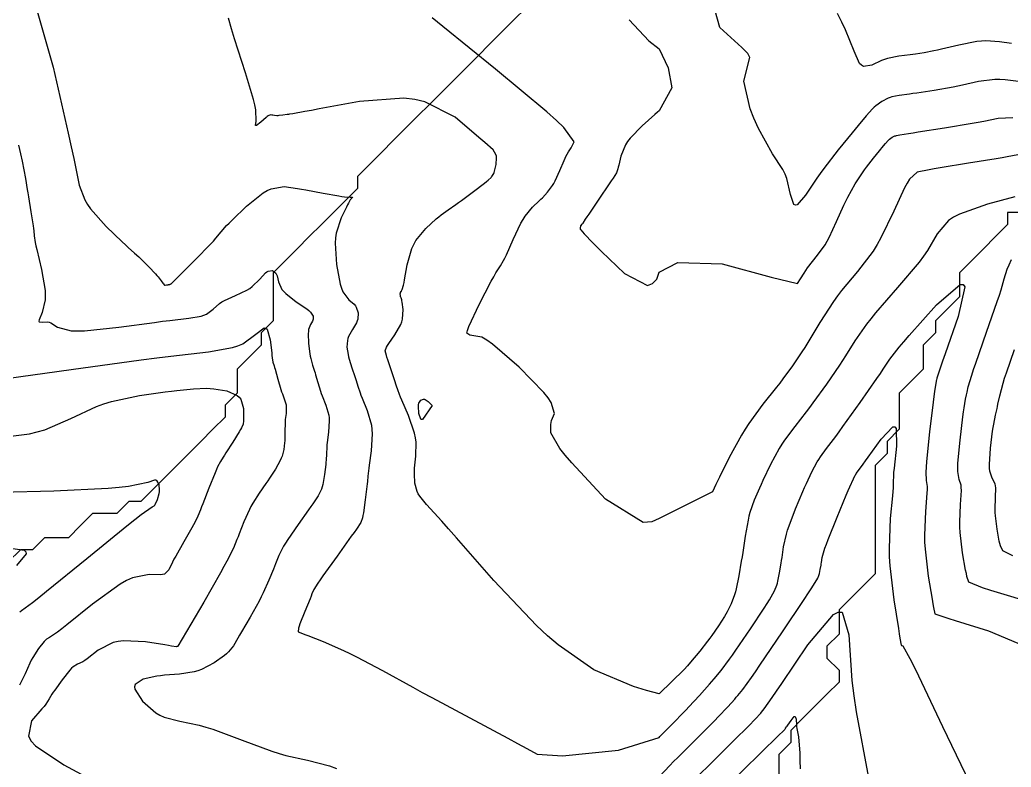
# Model space of a CAD drawing. Header units: metres. Extents: x 837475 to 838479, y 1189012 to 1191015.
# Drawn here: x 837946.9 to 838029.2, y 1190390 to 1190452 of the extents above; entities that cross this region are included whole.
import ezdxf

# ---------------------------------------------------------------- set-up
doc = ezdxf.new("R2010")
doc.units = ezdxf.units.M
doc.header["$LTSCALE"] = 0.3
for name, color, linetype in [('COTAS 10', 1, 'Continuous'), ('COTAS INT', 252, 'Continuous'), ('DRENAJE', 5, 'Continuous')]:
    doc.layers.add(name, color=color, linetype=linetype)

msp = doc.modelspace()

# ---------------------------------------------------------------- linework, layer by layer
at = {"layer": 'COTAS 10'}
for points in [[(838029.785, 1190440.798), (838028.893, 1190440.625), (838028.483, 1190440.554), (838028.003, 1190440.473), (838025.681, 1190440.099), (838023.337, 1190439.718), (838022.843, 1190439.633), (838022.416, 1190439.556), (838021.431, 1190439.353), (838020.799, 1190438.768), (838020.594, 1190438.451), (838020.377, 1190438.066), (838019.481, 1190436.116), (838018.423, 1190433.896), (838018.103, 1190433.342), (838017.771, 1190432.813), (838016.473, 1190431.123), (838015.158, 1190429.546), (838014.815, 1190429.089), (838014.481, 1190428.623), (838013.35, 1190426.867), (838012.352, 1190425.214), (838012.102, 1190424.814), (838011.862, 1190424.438), (838011.091, 1190423.286), (838010.288, 1190422.193), (838010.029, 1190421.854), (838009.754, 1190421.5), (838008.625, 1190420.091), (838007.443, 1190418.492), (838007.135, 1190418.018), (838006.834, 1190417.531), (838005.816, 1190415.661), (838005.017, 1190414.034), (838004.855, 1190413.701), (838004.719, 1190413.418), (838004.441, 1190412.82), (838000, 1190410.595), (837999.397, 1190410.325), (837998.668, 1190410.277), (837995.563, 1190412.207), (837992.751, 1190415.227), (837992.207, 1190415.867), (837991.764, 1190416.421), (837991.013, 1190417.709), (837991.004, 1190418.401), (837991.03, 1190418.579), (837991.068, 1190418.751), (837991.307, 1190419.322), (837991.053, 1190420.233), (837990.779, 1190420.62), (837990.418, 1190421.066), (837988.38, 1190423.16), (837986.162, 1190425.075), (837985.686, 1190425.408), (837985.272, 1190425.655), (837984.275, 1190425.833), (837984.027, 1190425.99), (837984.084, 1190426.224), (837984.196, 1190426.54), (837985.055, 1190428.368), (837986.065, 1190430.301), (837986.272, 1190430.683), (837986.449, 1190430.999), (837986.824, 1190431.587), (837987.091, 1190432.015), (837987.199, 1190432.23), (837987.322, 1190432.487), (837987.886, 1190433.763), (837988.533, 1190435.116), (837988.708, 1190435.421), (837988.881, 1190435.697), (837989.491, 1190436.441), (837990.047, 1190436.967), (837990.186, 1190437.105), (837990.319, 1190437.24), (837990.748, 1190437.699), (837991.139, 1190438.241), (837991.249, 1190438.429), (837991.359, 1190438.632), (837991.76, 1190439.503), (837992.115, 1190440.331), (837992.196, 1190440.509), (837992.27, 1190440.663), (837992.471, 1190441.035), (837992.638, 1190441.299), (837992.69, 1190441.387), (837992.745, 1190441.481), (837992.962, 1190441.872), (837992.101, 1190443.061), (837991.475, 1190443.658), (837990.681, 1190444.372), (837986.414, 1190447.917), (837982.032, 1190451.457), (837981.164, 1190452.167)], [(838029.372, 1190407.513), (838028.536, 1190407.919), (838028.349, 1190408.348), (838028.298, 1190408.529), (838028.246, 1190408.737), (838028.061, 1190409.712), (838027.931, 1190410.817), (838027.914, 1190411.107), (838027.905, 1190411.389), (838027.944, 1190412.349), (838027.959, 1190413.15), (838027.935, 1190413.332), (838027.899, 1190413.497), (838027.667, 1190413.949), (838027.455, 1190414.538), (838027.432, 1190414.79), (838027.423, 1190415.08), (838027.516, 1190416.447), (838027.695, 1190417.849), (838027.741, 1190418.162), (838027.784, 1190418.441), (838027.926, 1190419.176), (838028.061, 1190419.743), (838028.1, 1190419.916), (838028.139, 1190420.096), (838028.29, 1190420.805), (838028.571, 1190421.854), (838028.694, 1190422.248), (838028.836, 1190422.688), (838029.509, 1190424.649)], [(837945.289, 1190417.346), (837947.716, 1190417.637), (837948.358, 1190417.792), (837948.987, 1190417.978), (837951.151, 1190418.919), (837953.291, 1190419.911), (837953.905, 1190420.13), (837954.528, 1190420.324), (837956.857, 1190420.822), (837958.997, 1190421.116), (837959.501, 1190421.18), (837959.966, 1190421.238), (837961.329, 1190421.385), (837962.432, 1190421.418), (837962.735, 1190421.403), (837963.036, 1190421.377), (837964.114, 1190421.197), (837964.975, 1190420.821), (837965.14, 1190420.672), (837965.273, 1190420.503), (837965.486, 1190419.73), (837965.487, 1190418.984), (837965.486, 1190418.831), (837965.484, 1190418.703), (837965.473, 1190418.434), (837965.33, 1190418.136), (837965.246, 1190417.988), (837965.141, 1190417.811), (837964.602, 1190416.938), (837964.039, 1190416.05), (837963.919, 1190415.864), (837963.816, 1190415.704), (837963.573, 1190415.342), (837963.343, 1190414.886), (837963.247, 1190414.667), (837963.137, 1190414.407), (837962.625, 1190413.133), (837962.117, 1190411.838), (837962.009, 1190411.566), (837961.916, 1190411.33), (837961.7, 1190410.789), (837961.447, 1190410.283), (837961.331, 1190410.07), (837961.194, 1190409.825), (837960.534, 1190408.677), (837959.862, 1190407.494), (837959.718, 1190407.228), (837959.592, 1190406.988), (837959.291, 1190406.344), (837958.93, 1190405.999), (837958.766, 1190405.949), (837958.575, 1190405.918), (837957.656, 1190405.968), (837956.266, 1190405.695), (837955.778, 1190405.461), (837955.245, 1190405.157), (837952.947, 1190403.484), (837950.827, 1190401.772), (837950.405, 1190401.444), (837950.056, 1190401.178), (837949.394, 1190400.743), (837949.138, 1190400.586), (837949.044, 1190400.496), (837948.94, 1190400.386), (837948.482, 1190399.817), (837947.991, 1190399.068), (837947.866, 1190398.844), (837947.746, 1190398.612), (837947.352, 1190397.714), (837946.901, 1190396.778)], [(838006.498, 1190389.229), (838008.95, 1190391.641), (838009.421, 1190392.105), (838009.802, 1190392.481), (838010.43, 1190393.101), (838010.467, 1190393.143), (838010.476, 1190393.153), (838010.484, 1190393.163), (838010.511, 1190393.194), (838010.593, 1190393.312), (838010.636, 1190393.376), (838010.689, 1190393.454), (838010.955, 1190393.848), (838011.216, 1190394.158), (838011.266, 1190394.183), (838011.307, 1190394.181), (838011.372, 1190393.952), (838011.404, 1190393.483), (838011.424, 1190393.33), (838011.448, 1190393.166), (838011.575, 1190392.492), (838011.686, 1190391.12), (838011.701, 1190390.516), (838011.708, 1190389.816)]]:
    msp.add_lwpolyline(points, dxfattribs=at)
at = {"layer": 'COTAS INT'}
for points in [[(838030.522, 1190446.805), (838028.745, 1190447.038), (838028.3, 1190447.056), (838027.876, 1190447.053), (838026.514, 1190446.877), (838025.205, 1190446.578), (838024.814, 1190446.499), (838024.411, 1190446.421), (838022.854, 1190446.153), (838021.413, 1190445.931), (838021.083, 1190445.881), (838020.783, 1190445.838), (838019.949, 1190445.724), (838019.338, 1190445.602), (838019.179, 1190445.552), (838019.024, 1190445.496), (838018.498, 1190445.237), (838017.996, 1190444.871), (838017.855, 1190444.747), (838017.713, 1190444.613), (838017.197, 1190444.049), (838016.524, 1190443.231), (838016.285, 1190442.937), (838016.022, 1190442.615), (838014.879, 1190441.206), (838013.676, 1190439.66), (838013.374, 1190439.25), (838013.086, 1190438.849), (838012.162, 1190437.463), (838011.463, 1190436.657), (838011.318, 1190436.619), (838011.194, 1190436.663), (838010.919, 1190437.493), (838010.606, 1190438.838), (838010.457, 1190439.206), (838010.282, 1190439.572), (838009.427, 1190440.881), (838008.247, 1190442.987), (838007.868, 1190443.856), (838007.561, 1190444.613), (838007.038, 1190446.901), (838007.535, 1190448.889), (838007.369, 1190449.221), (838006.872, 1190449.718), (838005.051, 1190451.375), (838004.278, 1190454.156)], [(837948.205, 1190453.318), (837949.684, 1190448.083), (837950.942, 1190442.608), (837951.197, 1190441.464), (837951.413, 1190440.482), (837951.857, 1190438.277), (837952.311, 1190437.051), (837952.533, 1190436.686), (837952.797, 1190436.309), (837954.097, 1190434.854), (837955.415, 1190433.584), (837955.689, 1190433.323), (837955.925, 1190433.103), (837956.448, 1190432.635), (837956.791, 1190432.334), (837956.913, 1190432.218), (837957.045, 1190432.088), (837957.62, 1190431.502), (837958.173, 1190430.911), (837958.293, 1190430.778), (837958.397, 1190430.659), (837958.651, 1190430.34), (837958.785, 1190430.148), (837958.813, 1190430.109), (837958.838, 1190430.076), (837958.894, 1190430.01), (837958.945, 1190429.992), (837958.966, 1190429.99), (837958.99, 1190429.99), (837959.102, 1190429.999), (837959.215, 1190430.015), (837959.241, 1190430.018), (837959.264, 1190430.021), (837959.325, 1190430.028), (837959.364, 1190430.035), (837959.373, 1190430.038), (837959.381, 1190430.041), (837959.402, 1190430.057), (837959.423, 1190430.075), (837959.43, 1190430.08), (837959.439, 1190430.085), (837959.474, 1190430.101), (837959.512, 1190430.119), (837959.521, 1190430.125), (837959.53, 1190430.132), (837959.557, 1190430.16), (837959.87, 1190430.478), (837960.058, 1190430.668), (837961.499, 1190432.109), (837962.739, 1190433.371), (837962.992, 1190433.638), (837963.206, 1190433.869), (837963.651, 1190434.406), (837964.088, 1190434.92), (837964.297, 1190435.136), (837964.544, 1190435.384), (837965.755, 1190436.549), (837967.121, 1190437.631), (837967.466, 1190437.828), (837967.797, 1190437.98), (837968.872, 1190438.157), (837969.967, 1190438.006), (837970.309, 1190437.952), (837970.669, 1190437.892), (837972.11, 1190437.628), (837973.401, 1190437.393), (837973.665, 1190437.351), (837973.889, 1190437.318), (837974.362, 1190437.283), (837974.515, 1190437.293), (837974.536, 1190437.289), (837974.549, 1190437.281), (837974.521, 1190437.231), (837974.443, 1190437.161), (837974.424, 1190437.142), (837974.406, 1190437.122), (837974.353, 1190437.051), (837974.209, 1190436.78), (837974.134, 1190436.634), (837974.043, 1190436.458), (837973.59, 1190435.566), (837973.195, 1190434.309), (837973.141, 1190433.902), (837973.111, 1190433.47), (837973.205, 1190431.698), (837973.515, 1190430.07), (837973.622, 1190429.729), (837973.738, 1190429.435), (837974.232, 1190428.771), (837974.688, 1190428.388), (837974.781, 1190428.272), (837974.858, 1190428.151), (837975.016, 1190427.677), (837974.982, 1190427.159), (837974.939, 1190427.01), (837974.882, 1190426.858), (837974.554, 1190426.291), (837974.224, 1190425.711), (837974.166, 1190425.552), (837974.123, 1190425.394), (837974.085, 1190424.826), (837974.182, 1190424.219), (837974.224, 1190424.036), (837974.272, 1190423.846), (837974.497, 1190423.104), (837974.734, 1190422.395), (837974.789, 1190422.226), (837974.839, 1190422.068), (837974.982, 1190421.594), (837975.169, 1190421.043), (837975.247, 1190420.837), (837975.337, 1190420.608), (837975.756, 1190419.585), (837976.11, 1190418.357), (837976.159, 1190417.999), (837976.186, 1190417.632), (837976.105, 1190416.238), (837975.928, 1190415.033), (837975.894, 1190414.785), (837975.867, 1190414.574), (837975.825, 1190414.119), (837975.792, 1190413.69), (837975.771, 1190413.495), (837975.745, 1190413.267), (837975.606, 1190412.166), (837975.446, 1190411.073), (837975.407, 1190410.85), (837975.368, 1190410.66), (837975.247, 1190410.263), (837974.875, 1190409.731), (837974.679, 1190409.457), (837974.444, 1190409.129), (837973.258, 1190407.485), (837972.081, 1190405.844), (837971.851, 1190405.518), (837971.663, 1190405.246), (837971.329, 1190404.727), (837971.177, 1190404.349), (837971.103, 1190404.167), (837971.016, 1190403.952), (837970.585, 1190402.893), (837970.181, 1190401.858), (837970.111, 1190401.657), (837970.059, 1190401.493), (837970.02, 1190401.21), (837970.388, 1190401.06), (837970.592, 1190400.98), (837970.84, 1190400.883), (837972.105, 1190400.393), (837973.808, 1190399.659), (837974.332, 1190399.408), (837974.879, 1190399.135), (837977.045, 1190397.98), (837979.562, 1190396.593), (837980.331, 1190396.174), (837981.131, 1190395.741), (837984.28, 1190394.054), (837987.433, 1190392.368), (837988.235, 1190391.935), (837989.006, 1190391.518), (837989.873, 1190391.044), (837991.978, 1190390.908), (837996.623, 1190391.382), (838000, 1190392.441), (838000.069, 1190392.513), (838000.333, 1190392.786), (838001.195, 1190393.654), (838002.007, 1190394.474), (838002.24, 1190394.716), (838002.476, 1190394.965), (838003.356, 1190395.917), (838004.183, 1190396.842), (838004.384, 1190397.073), (838004.575, 1190397.294), (838005.165, 1190398.002), (838005.849, 1190398.917), (838006.099, 1190399.269), (838006.374, 1190399.664), (838007.586, 1190401.443), (838008.735, 1190403.178), (838008.971, 1190403.544), (838009.171, 1190403.862), (838009.596, 1190404.596), (838009.775, 1190405.077), (838009.821, 1190405.235), (838009.865, 1190405.403), (838010.007, 1190406.1), (838010.139, 1190406.896), (838010.175, 1190407.127), (838010.212, 1190407.363), (838010.345, 1190408.254), (838010.578, 1190409.3), (838010.677, 1190409.634), (838010.792, 1190409.987), (838011.335, 1190411.42), (838011.935, 1190412.84), (838012.085, 1190413.184), (838012.229, 1190413.506), (838012.692, 1190414.495), (838013.135, 1190415.307), (838013.265, 1190415.519), (838013.399, 1190415.724), (838013.912, 1190416.418), (838014.666, 1190417.405), (838014.952, 1190417.795), (838015.272, 1190418.236), (838016.704, 1190420.249), (838018.087, 1190422.226), (838018.375, 1190422.644), (838018.621, 1190423.006), (838019.169, 1190423.845), (838019.932, 1190424.821), (838020.315, 1190425.269), (838020.772, 1190425.794), (838023.041, 1190428.334), (838024.991, 1190430.037), (838025.247, 1190430.035), (838025.38, 1190429.828), (838024.835, 1190427.368), (838023.743, 1190424.274), (838023.532, 1190423.667), (838023.359, 1190423.167), (838023.063, 1190422.265), (838023.023, 1190422.081), (838023.013, 1190422.034), (838023.003, 1190421.988), (838022.968, 1190421.841), (838022.87, 1190421.139), (838022.821, 1190420.745), (838022.762, 1190420.264), (838022.467, 1190417.804), (838022.205, 1190415.341), (838022.166, 1190414.859), (838022.143, 1190414.462), (838022.181, 1190413.752), (838022.252, 1190413.268), (838022.249, 1190413.016), (838022.236, 1190412.712), (838022.11, 1190411.185), (838022.03, 1190409.227), (838022.048, 1190408.651), (838022.082, 1190408.061), (838022.348, 1190405.808), (838022.664, 1190403.904), (838022.729, 1190403.533), (838022.786, 1190403.23), (838022.911, 1190402.701), (838023.632, 1190402.433), (838024.064, 1190402.294), (838024.597, 1190402.128), (838027.36, 1190401.295), (838030.314, 1190400.048)], [(838029.55, 1190437.316), (838027.273, 1190436.714), (838024.942, 1190435.886), (838024.456, 1190435.626), (838024.038, 1190435.353), (838023.103, 1190434.254), (838022.301, 1190432.846), (838021.967, 1190432.378), (838021.585, 1190431.875), (838019.801, 1190429.778), (838017.981, 1190427.688), (838017.576, 1190427.191), (838017.213, 1190426.73), (838016.259, 1190425.356), (838015.487, 1190424.11), (838015.238, 1190423.729), (838014.975, 1190423.332), (838013.898, 1190421.767), (838012.78, 1190420.214), (838012.491, 1190419.825), (838012.21, 1190419.453), (838011.268, 1190418.254), (838010.421, 1190417.108), (838010.2, 1190416.768), (838009.984, 1190416.419), (838009.254, 1190415.078), (838008.623, 1190413.77), (838008.47, 1190413.442), (838008.327, 1190413.129), (838007.888, 1190412.12), (838007.545, 1190411.109), (838007.462, 1190410.794), (838007.384, 1190410.464), (838007.146, 1190409.147), (838006.942, 1190407.778), (838006.886, 1190407.415), (838006.83, 1190407.06), (838006.628, 1190405.837), (838006.409, 1190404.767), (838006.342, 1190404.508), (838006.272, 1190404.266), (838005.995, 1190403.526), (838005.654, 1190402.861), (838005.542, 1190402.665), (838005.423, 1190402.464), (838004.934, 1190401.698), (838004.37, 1190400.891), (838004.204, 1190400.664), (838004.033, 1190400.437), (838003.383, 1190399.604), (838002.605, 1190398.671), (838002.354, 1190398.38), (838002.088, 1190398.075), (838000, 1190396.056), (837998.945, 1190396.334), (837997.863, 1190396.663), (837994.59, 1190398.044), (837991.628, 1190400.111), (837990.742, 1190400.873), (837989.828, 1190401.717), (837986.291, 1190405.449), (837983.167, 1190409.017), (837982.513, 1190409.757), (837981.95, 1190410.39), (837980.68, 1190411.783), (837980.123, 1190412.475), (837980.009, 1190412.667), (837979.913, 1190412.858), (837979.714, 1190413.55), (837979.679, 1190414.314), (837979.686, 1190414.552), (837979.701, 1190414.8), (837979.815, 1190415.793), (837979.817, 1190416.957), (837979.761, 1190417.313), (837979.679, 1190417.685), (837979.181, 1190419.153), (837978.645, 1190420.435), (837978.54, 1190420.689), (837978.454, 1190420.9), (837978.299, 1190421.297), (837978.2, 1190421.606), (837978.148, 1190421.761), (837978.086, 1190421.946), (837977.775, 1190422.863), (837977.467, 1190423.794), (837977.406, 1190423.988), (837977.357, 1190424.153), (837977.268, 1190424.517), (837977.378, 1190424.834), (837977.453, 1190424.97), (837977.549, 1190425.127), (837978.055, 1190425.866), (837978.548, 1190426.718), (837978.634, 1190426.945), (837978.698, 1190427.169), (837978.749, 1190427.946), (837978.668, 1190428.557), (837978.649, 1190428.675), (837978.632, 1190428.772), (837978.585, 1190428.938), (837978.553, 1190428.982), (837978.545, 1190429.001), (837978.538, 1190429.023), (837978.518, 1190429.13), (837978.512, 1190429.246), (837978.514, 1190429.274), (837978.517, 1190429.301), (837978.543, 1190429.383), (837978.586, 1190429.461), (837978.6, 1190429.486), (837978.615, 1190429.511), (837978.677, 1190429.612), (837978.78, 1190429.991), (837978.822, 1190430.192), (837978.869, 1190430.434), (837979.083, 1190431.654), (837979.471, 1190433.027), (837979.627, 1190433.365), (837979.805, 1190433.686), (837980.622, 1190434.693), (837981.491, 1190435.472), (837981.701, 1190435.649), (837981.898, 1190435.809), (837982.5, 1190436.246), (837983.133, 1190436.675), (837983.351, 1190436.83), (837983.586, 1190437.001), (837984.588, 1190437.748), (837985.495, 1190438.443), (837985.67, 1190438.581), (837985.812, 1190438.695), (837986.053, 1190438.911), (837986.088, 1190438.973), (837986.101, 1190438.991), (837986.116, 1190439.009), (837986.18, 1190439.075), (837986.268, 1190439.255), (837986.297, 1190439.345), (837986.329, 1190439.452), (837986.461, 1190439.983), (837986.512, 1190440.562), (837986.493, 1190440.7), (837986.459, 1190440.829), (837986.216, 1190441.211), (837985.525, 1190441.819), (837985.21, 1190442.09), (837984.84, 1190442.405), (837983.055, 1190443.915), (837980.537, 1190445.212), (837979.706, 1190445.393), (837978.816, 1190445.498), (837975.117, 1190445.236), (837971.787, 1190444.613), (837971.129, 1190444.491), (837970.587, 1190444.391), (837969.583, 1190444.209), (837969.303, 1190444.166), (837969.216, 1190444.154), (837969.125, 1190444.141), (837968.764, 1190444.089), (837968.421, 1190444.052), (837968.342, 1190444.048), (837968.27, 1190444.046), (837968.065, 1190444.06), (837967.917, 1190444.087), (837967.879, 1190444.094), (837967.844, 1190444.099), (837967.731, 1190444.115), (837967.549, 1190444.03), (837967.47, 1190443.972), (837967.379, 1190443.899), (837966.945, 1190443.512), (837966.569, 1190443.229), (837966.514, 1190443.221), (837966.479, 1190443.245), (837966.532, 1190443.586), (837966.513, 1190444.533), (837966.434, 1190444.938), (837966.323, 1190445.405), (837965.654, 1190447.606), (837964.757, 1190450.417), (837964.502, 1190451.269), (837964.244, 1190452.151)], [(837997.507, 1190452.014), (837999.143, 1190450.264), (838000, 1190449.601), (838000.763, 1190448.028), (838001.049, 1190446.368), (838000, 1190444.451), (837999.872, 1190444.342), (837999.636, 1190444.138), (837998.59, 1190443.213), (837997.591, 1190442.173), (837997.384, 1190441.897), (837997.208, 1190441.626), (837996.82, 1190440.689), (837996.647, 1190439.929), (837996.606, 1190439.769), (837996.568, 1190439.631), (837996.455, 1190439.314), (837996.175, 1190438.871), (837996.032, 1190438.654), (837995.86, 1190438.396), (837995.003, 1190437.121), (837994.163, 1190435.877), (837994.002, 1190435.638), (837993.872, 1190435.445), (837993.662, 1190435.128), (837993.628, 1190435.081), (837993.61, 1190435.059), (837993.588, 1190435.033), (837993.474, 1190434.903), (837993.435, 1190434.705), (837993.459, 1190434.635), (837993.498, 1190434.559), (837993.767, 1190434.232), (837994.504, 1190433.502), (837994.839, 1190433.172), (837995.231, 1190432.787), (837997.118, 1190430.937), (837999.043, 1190429.96), (837999.458, 1190430.126), (837999.823, 1190430.482), (838000, 1190431.05), (838001.571, 1190431.864), (838005.237, 1190431.762), (838009.311, 1190430.641), (838011.506, 1190430.12), (838011.748, 1190430.516), (838012.053, 1190430.986), (838012.334, 1190431.404), (838013.145, 1190432.469), (838013.786, 1190433.334), (838013.96, 1190433.624), (838014.133, 1190433.937), (838014.742, 1190435.252), (838015.345, 1190436.62), (838015.513, 1190436.966), (838015.682, 1190437.298), (838016.296, 1190438.379), (838016.903, 1190439.309), (838017.067, 1190439.545), (838017.228, 1190439.773), (838017.797, 1190440.519), (838018.289, 1190441.125), (838018.402, 1190441.264), (838018.505, 1190441.39), (838018.794, 1190441.742), (838019.016, 1190441.984), (838019.077, 1190442.042), (838019.138, 1190442.095), (838019.354, 1190442.253), (838019.58, 1190442.365), (838019.647, 1190442.389), (838019.715, 1190442.41), (838019.978, 1190442.463), (838020.717, 1190442.571), (838021.086, 1190442.628), (838021.526, 1190442.696), (838023.709, 1190443.038), (838026, 1190443.415), (838026.509, 1190443.504), (838026.963, 1190443.588), (838028.149, 1190443.837), (838029.365, 1190443.9)], [(838029.254, 1190450.053), (838028.261, 1190450.189), (838027.12, 1190450.266), (838026.763, 1190450.245), (838026.387, 1190450.207), (838024.878, 1190449.916), (838023.446, 1190449.568), (838023.119, 1190449.494), (838022.822, 1190449.428), (838022, 1190449.269), (838021.3, 1190449.165), (838021.08, 1190449.135), (838020.849, 1190449.104), (838019.92, 1190448.986), (838018.965, 1190448.796), (838018.717, 1190448.72), (838018.476, 1190448.633), (838017.666, 1190448.236), (838016.975, 1190448.131), (838016.809, 1190448.23), (838016.654, 1190448.383), (838016.187, 1190449.399), (838015.477, 1190451.183), (838015.169, 1190451.822), (838014.812, 1190452.523)], [(837946.807, 1190441.607), (837946.968, 1190440.886), (837947.104, 1190440.264), (837947.389, 1190438.831), (837947.534, 1190437.924), (837947.581, 1190437.632), (837947.631, 1190437.322), (837947.837, 1190436.056), (837948.016, 1190434.911), (837948.05, 1190434.677), (837948.077, 1190434.479), (837948.115, 1190434.065), (837948.203, 1190433.53), (837948.26, 1190433.257), (837948.332, 1190432.928), (837948.713, 1190431.289), (837949.011, 1190429.527), (837949.032, 1190429.122), (837949.026, 1190428.753), (837948.778, 1190427.718), (837948.52, 1190427.106), (837948.507, 1190427.003), (837948.519, 1190426.93), (837948.773, 1190426.906), (837949.224, 1190426.943), (837949.36, 1190426.908), (837949.502, 1190426.853), (837950.054, 1190426.492), (837951.191, 1190426.192), (837951.7, 1190426.177), (837952.294, 1190426.19), (837955.142, 1190426.483), (837958.102, 1190426.893), (837958.767, 1190426.98), (837959.364, 1190427.056), (837960.962, 1190427.235), (837961.974, 1190427.415), (837962.203, 1190427.491), (837962.408, 1190427.579), (837962.964, 1190427.99), (837963.499, 1190428.459), (837963.692, 1190428.583), (837963.905, 1190428.704), (837964.833, 1190429.119), (837965.782, 1190429.571), (837966.008, 1190429.715), (837966.218, 1190429.868), (837966.84, 1190430.486), (837967.319, 1190431.001), (837967.438, 1190431.089), (837967.55, 1190431.152), (837967.907, 1190431.183), (837968.178, 1190430.965), (837968.236, 1190430.871), (837968.287, 1190430.763), (837968.412, 1190430.252), (837968.685, 1190429.631), (837968.829, 1190429.453), (837969.003, 1190429.274), (837969.878, 1190428.604), (837970.744, 1190428.004), (837970.912, 1190427.868), (837971.049, 1190427.745), (837971.283, 1190427.409), (837971.266, 1190427.15), (837971.245, 1190427.075), (837971.216, 1190426.999), (837971.052, 1190426.715), (837970.9, 1190426.296), (837970.879, 1190426.134), (837970.867, 1190425.953), (837970.902, 1190425.135), (837971.008, 1190424.285), (837971.041, 1190424.084), (837971.076, 1190423.897), (837971.22, 1190423.346), (837971.382, 1190422.845), (837971.43, 1190422.691), (837971.478, 1190422.53), (837971.664, 1190421.89), (837971.883, 1190421.187), (837971.954, 1190420.985), (837972.028, 1190420.78), (837972.331, 1190420.017), (837972.567, 1190419.198), (837972.599, 1190418.959), (837972.617, 1190418.714), (837972.564, 1190417.786), (837972.446, 1190416.924), (837972.423, 1190416.721), (837972.406, 1190416.534), (837972.379, 1190415.99), (837972.357, 1190415.455), (837972.342, 1190415.274), (837972.324, 1190415.079), (837972.229, 1190414.256), (837972.074, 1190413.427), (837972.02, 1190413.229), (837971.959, 1190413.044), (837971.699, 1190412.488), (837971.263, 1190411.838), (837971.093, 1190411.593), (837970.901, 1190411.321), (837970.029, 1190410.104), (837969.168, 1190408.858), (837968.983, 1190408.567), (837968.821, 1190408.3), (837968.428, 1190407.529), (837968.155, 1190406.84), (837968.068, 1190406.625), (837967.977, 1190406.398), (837967.609, 1190405.491), (837967.126, 1190404.425), (837966.962, 1190404.099), (837966.785, 1190403.759), (837966.037, 1190402.421), (837965.318, 1190401.187), (837965.159, 1190400.913), (837965.017, 1190400.668), (837964.65, 1190400.027), (837964.253, 1190399.536), (837964.092, 1190399.386), (837963.908, 1190399.23), (837963.062, 1190398.613), (837962.018, 1190398.072), (837961.709, 1190397.964), (837961.392, 1190397.874), (837960.178, 1190397.699), (837958.943, 1190397.599), (837958.614, 1190397.556), (837958.289, 1190397.506), (837957.16, 1190397.273), (837956.485, 1190396.824), (837956.448, 1190396.639), (837956.474, 1190396.428), (837957.109, 1190395.444), (837958.225, 1190394.486), (837958.555, 1190394.291), (837958.895, 1190394.125), (837960.2, 1190393.78), (837961.824, 1190393.45), (837962.364, 1190393.295), (837962.945, 1190393.111), (837965.369, 1190392.214), (837967.836, 1190391.303), (837968.443, 1190391.11), (837969.017, 1190390.944), (837970.814, 1190390.557), (837972.635, 1190390.075), (837973.224, 1190389.849)], [(838032.7, 1190403.072), (838028.382, 1190404.378), (838027.547, 1190404.642), (838026.869, 1190404.864), (838025.723, 1190405.31), (838025.568, 1190405.789), (838025.514, 1190406.031), (838025.455, 1190406.32), (838025.205, 1190407.76), (838025.006, 1190409.439), (838024.981, 1190409.879), (838024.968, 1190410.308), (838025.027, 1190411.767), (838025.098, 1190412.931), (838025.092, 1190413.174), (838025.075, 1190413.383), (838024.924, 1190413.85), (838024.799, 1190414.5), (838024.799, 1190414.824), (838024.814, 1190415.211), (838024.991, 1190417.125), (838025.229, 1190419.056), (838025.281, 1190419.453), (838025.327, 1190419.79), (838025.447, 1190420.509), (838025.532, 1190420.866), (838025.556, 1190420.975), (838025.581, 1190421.088), (838025.676, 1190421.535), (838025.968, 1190422.52), (838026.118, 1190422.972), (838026.297, 1190423.503), (838027.193, 1190426.068), (838028.08, 1190428.619), (838028.254, 1190429.141), (838028.396, 1190429.582), (838028.649, 1190430.509), (838028.916, 1190431.312), (838029.067, 1190431.676), (838029.251, 1190432.1)], [(837945.806, 1190422.217), (837951.182, 1190422.967), (837956.989, 1190423.771), (837958.293, 1190423.942), (837959.465, 1190424.091), (837962.599, 1190424.442), (837964.584, 1190424.795), (837965.032, 1190424.944), (837965.436, 1190425.116), (837966.526, 1190425.923), (837967.197, 1190426.429), (837967.336, 1190426.412), (837967.455, 1190426.326), (837967.718, 1190425.444), (837967.833, 1190424.352), (837967.859, 1190424.132), (837967.881, 1190423.949), (837967.942, 1190423.587), (837968.03, 1190423.295), (837968.07, 1190423.156), (837968.118, 1190422.992), (837968.346, 1190422.187), (837968.598, 1190421.33), (837968.66, 1190421.133), (837968.719, 1190420.953), (837968.905, 1190420.448), (837969.023, 1190420.039), (837969.04, 1190419.92), (837969.049, 1190419.797), (837969.022, 1190419.333), (837968.963, 1190418.814), (837968.952, 1190418.657), (837968.944, 1190418.494), (837968.932, 1190417.86), (837968.922, 1190417.219), (837968.914, 1190417.053), (837968.904, 1190416.891), (837968.851, 1190416.345), (837968.702, 1190415.781), (837968.633, 1190415.608), (837968.55, 1190415.428), (837968.151, 1190414.713), (837967.651, 1190413.944), (837967.506, 1190413.729), (837967.358, 1190413.512), (837966.801, 1190412.723), (837966.255, 1190411.872), (837966.115, 1190411.617), (837965.979, 1190411.353), (837965.526, 1190410.331), (837965.136, 1190409.339), (837965.039, 1190409.095), (837964.947, 1190408.864), (837964.655, 1190408.14), (837964.118, 1190407.065), (837963.871, 1190406.614), (837963.582, 1190406.095), (837962.186, 1190403.665), (837960.046, 1190400), (837960.042, 1190399.995), (837960.039, 1190399.992), (837960.03, 1190399.986), (837960.02, 1190399.981), (837960.014, 1190399.979), (837960.002, 1190399.977), (837959.989, 1190399.976), (837959.985, 1190399.975), (837959.981, 1190399.975), (837959.966, 1190399.972), (837959.951, 1190399.968), (837959.943, 1190399.966), (837959.929, 1190399.962), (837959.524, 1190400.023), (837959.274, 1190400.063), (837958.964, 1190400.112), (837957.344, 1190400.373), (837955.519, 1190400.464), (837955.08, 1190400.406), (837954.668, 1190400.313), (837953.421, 1190399.676), (837952.514, 1190398.97), (837952.317, 1190398.832), (837952.144, 1190398.719), (837951.718, 1190398.522), (837951.355, 1190398.3), (837951.222, 1190398.173), (837951.076, 1190398.017), (837950.43, 1190397.214), (837949.818, 1190396.369), (837949.693, 1190396.186), (837949.587, 1190396.025), (837949.365, 1190395.63), (837949.078, 1190395.197), (837948.931, 1190395.013), (837948.755, 1190394.801), (837947.876, 1190393.803), (837947.641, 1190392.525), (837947.871, 1190392.137), (837948.228, 1190391.734), (837950.587, 1190390.154), (837953.445, 1190388.599)], [(837981.161, 1190420), (837980.35, 1190418.83), (837980.279, 1190418.824), (837980.215, 1190418.858), (837980.054, 1190419.323), (837980.011, 1190419.939), (837980.023, 1190420.07), (837980.045, 1190420.182), (837980.208, 1190420.442), (837980.442, 1190420.51), (837980.509, 1190420.502), (837980.577, 1190420.482), (837980.83, 1190420.313), (837981.161, 1190420)], [(838000, 1190389.173), (838000.885, 1190390.099), (838001.209, 1190390.43), (838001.553, 1190390.778), (838002.962, 1190392.179), (838004.321, 1190393.53), (838004.634, 1190393.846), (838004.918, 1190394.137), (838005.714, 1190394.978), (838006.277, 1190395.609), (838006.415, 1190395.767), (838006.545, 1190395.917), (838006.947, 1190396.399), (838007.665, 1190397.398), (838007.993, 1190397.874), (838008.378, 1190398.436), (838010.238, 1190401.188), (838012.047, 1190403.891), (838012.4, 1190404.424), (838012.688, 1190404.862), (838013.196, 1190405.665), (838013.279, 1190405.888), (838013.3, 1190405.961), (838013.321, 1190406.039), (838013.387, 1190406.363), (838013.448, 1190406.732), (838013.465, 1190406.839), (838013.482, 1190406.949), (838013.543, 1190407.362), (838013.771, 1190408.137), (838013.893, 1190408.475), (838014.04, 1190408.865), (838014.783, 1190410.721), (838015.543, 1190412.55), (838015.7, 1190412.925), (838015.835, 1190413.242), (838016.131, 1190413.912), (838016.285, 1190414.195), (838016.33, 1190414.269), (838016.377, 1190414.34), (838016.556, 1190414.582), (838016.957, 1190415.122), (838017.143, 1190415.382), (838017.363, 1190415.689), (838018.429, 1190417.196), (838019.407, 1190418.213), (838019.57, 1190418.212), (838019.687, 1190418.088), (838019.721, 1190416.618), (838019.514, 1190414.782), (838019.479, 1190414.427), (838019.453, 1190414.139), (838019.438, 1190413.653), (838019.429, 1190413.154), (838019.406, 1190412.857), (838019.375, 1190412.492), (838019.192, 1190410.603), (838019.093, 1190408.146), (838019.114, 1190407.424), (838019.158, 1190406.683), (838019.491, 1190403.856), (838019.872, 1190401.487), (838019.945, 1190401.034), (838020.004, 1190400.67), (838020.098, 1190400.091), (838020.123, 1190400.082), (838020.137, 1190400.078), (838020.155, 1190400.072), (838020.249, 1190400.044), (838020.823, 1190398.994), (838021.143, 1190398.344), (838021.534, 1190397.539), (838023.532, 1190393.333), (838025.792, 1190388.623)], [(837946.92, 1190402.872), (837947.071, 1190402.964), (837947.968, 1190403.637), (837948.494, 1190404.055), (837949.14, 1190404.575), (837952.473, 1190407.292), (837955.814, 1190410.002), (837956.464, 1190410.517), (837956.994, 1190410.93), (837957.919, 1190411.571), (837958.076, 1190411.651), (837958.122, 1190411.709), (837958.17, 1190411.783), (837958.355, 1190412.182), (837958.495, 1190412.68), (837958.515, 1190412.817), (837958.526, 1190412.953), (837958.499, 1190413.44), (837958.304, 1190413.756), (837958.209, 1190413.784), (837958.096, 1190413.787), (837957.543, 1190413.584), (837955.939, 1190413.252), (837955.164, 1190413.174), (837954.245, 1190413.101), (837949.732, 1190412.886), (837945.282, 1190412.769)], [(837945.989, 1190408.16), (837947.293, 1190407.977), (837947.416, 1190407.84), (837947.436, 1190407.664), (837946.651, 1190406.716)], [(838002.773, 1190388.769), (838004.73, 1190390.704), (838006.636, 1190392.585), (838007.027, 1190392.975), (838007.36, 1190393.309), (838008.072, 1190394.04), (838008.372, 1190394.376), (838008.445, 1190394.46), (838008.514, 1190394.54), (838008.729, 1190394.797), (838009.397, 1190395.754), (838009.752, 1190396.275), (838010.181, 1190396.908), (838012.345, 1190400.12), (838014.475, 1190402.645), (838014.883, 1190402.845), (838015.212, 1190402.828), (838015.743, 1190400.963), (838016.006, 1190397.146), (838016.166, 1190395.898), (838016.364, 1190394.568), (838017.393, 1190389.075)]]:
    msp.add_lwpolyline(points, dxfattribs=at)
at = {"layer": 'DRENAJE'}
for points in [[(837988.95045, 1190452.99973, 0), (837987.95079, 1190452.00007, 0), (837986.95113, 1190451.0004, 0), (837985.95147, 1190450.00074, 0), (837984.9518, 1190449.00108, 0), (837983.95214, 1190448.00142, 0), (837982.95248, 1190447.00175, 0), (837981.95281, 1190446.00209, 0), (837980.95315, 1190445.00243, 0), (837979.95349, 1190444.00276, 0), (837978.95383, 1190443.0031, 0), (837977.95416, 1190442.00344, 0), (837976.9545, 1190441.00378, 0)], [(837976.9545, 1190441.00378, 0), (837975.95484, 1190440.00411, 0), (837974.95517, 1190439.00445, 0), (837974.95517, 1190438.00479, 0), (837973.95551, 1190437.00512, 0), (837972.95585, 1190436.00546, 0), (837971.95619, 1190435.0058, 0), (837970.95652, 1190434.00614, 0), (837969.95686, 1190433.00647, 0), (837968.9572, 1190432.00681, 0), (837967.95753, 1190431.00715, 0), (837967.95753, 1190430.00748, 0), (837967.95753, 1190429.00782, 0), (837967.95753, 1190428.00816, 0), (837967.95753, 1190427.00849, 0), (837966.95787, 1190426.00883, 0), (837966.95787, 1190425.00917, 0), (837965.95821, 1190424.00951, 0), (837964.95855, 1190423.00984, 0), (837964.95855, 1190422.01018, 0), (837964.95855, 1190421.01052, 0), (837963.95888, 1190420.01085, 0), (837963.95888, 1190419.01119, 0), (837962.95922, 1190418.01153, 0), (837961.95956, 1190417.01187, 0), (837960.95989, 1190416.0122, 0), (837959.96023, 1190415.01254, 0), (837958.96057, 1190414.01288, 0), (837957.9609, 1190413.01321, 0), (837956.96124, 1190412.01355, 0), (837955.96158, 1190412.01355, 0), (837954.96192, 1190411.01389, 0), (837953.96225, 1190411.01389, 0), (837952.96259, 1190411.01389, 0), (837951.96293, 1190410.01423, 0), (837950.96326, 1190409.01456, 0), (837949.9636, 1190409.01456, 0), (837948.96394, 1190409.01456, 0), (837947.96428, 1190408.0149, 0), (837946.96461, 1190408.0149, 0), (837945.96495, 1190407.01524, 0)], [(838029.93663, 1190436.00546, 0), (838028.93697, 1190436.00546, 0), (838028.93697, 1190435.0058, 0), (838027.93731, 1190434.00614, 0), (838026.93765, 1190433.00647, 0), (838025.93798, 1190432.00681, 0), (838024.93832, 1190431.00715, 0), (838024.93832, 1190430.00748, 0), (838024.93832, 1190429.00782, 0), (838023.93866, 1190428.00816, 0), (838022.93899, 1190427.00849, 0), (838022.93899, 1190426.00883, 0), (838021.93933, 1190425.00917, 0), (838021.93933, 1190424.00951, 0), (838021.93933, 1190423.00984, 0), (838020.93967, 1190422.01018, 0), (838019.94001, 1190421.01052, 0), (838019.94001, 1190420.01085, 0), (838019.94001, 1190419.01119, 0), (838019.94001, 1190418.01153, 0), (838018.94034, 1190417.01187, 0), (838018.94034, 1190416.0122, 0), (838017.94068, 1190415.01254, 0), (838017.94068, 1190414.01288, 0), (838017.94068, 1190413.01321, 0), (838017.94068, 1190412.01355, 0), (838017.94068, 1190411.01389, 0), (838017.94068, 1190410.01423, 0), (838017.94068, 1190409.01456, 0), (838017.94068, 1190408.0149, 0), (838017.94068, 1190407.01524, 0), (838017.94068, 1190406.01557, 0), (838016.94102, 1190405.01591, 0), (838015.94135, 1190404.01625, 0), (838014.94169, 1190403.01658, 0), (838014.94169, 1190402.01692, 0), (838014.94169, 1190401.01726, 0), (838013.94203, 1190400.0176, 0), (838013.94203, 1190399.01793, 0), (838014.94169, 1190398.01827, 0), (838014.94169, 1190397.01861, 0), (838013.94203, 1190396.01894, 0), (838012.94236, 1190395.01928, 0), (838011.9427, 1190394.01962, 0), (838010.94304, 1190393.01996, 0), (838010.94304, 1190392.02029, 0), (838009.94338, 1190391.02063, 0), (838009.94338, 1190390.02097, 0), (838009.94338, 1190389.0213, 0)]]:
    msp.add_polyline3d(points, dxfattribs=at)

doc.saveas('drawing.dxf')
